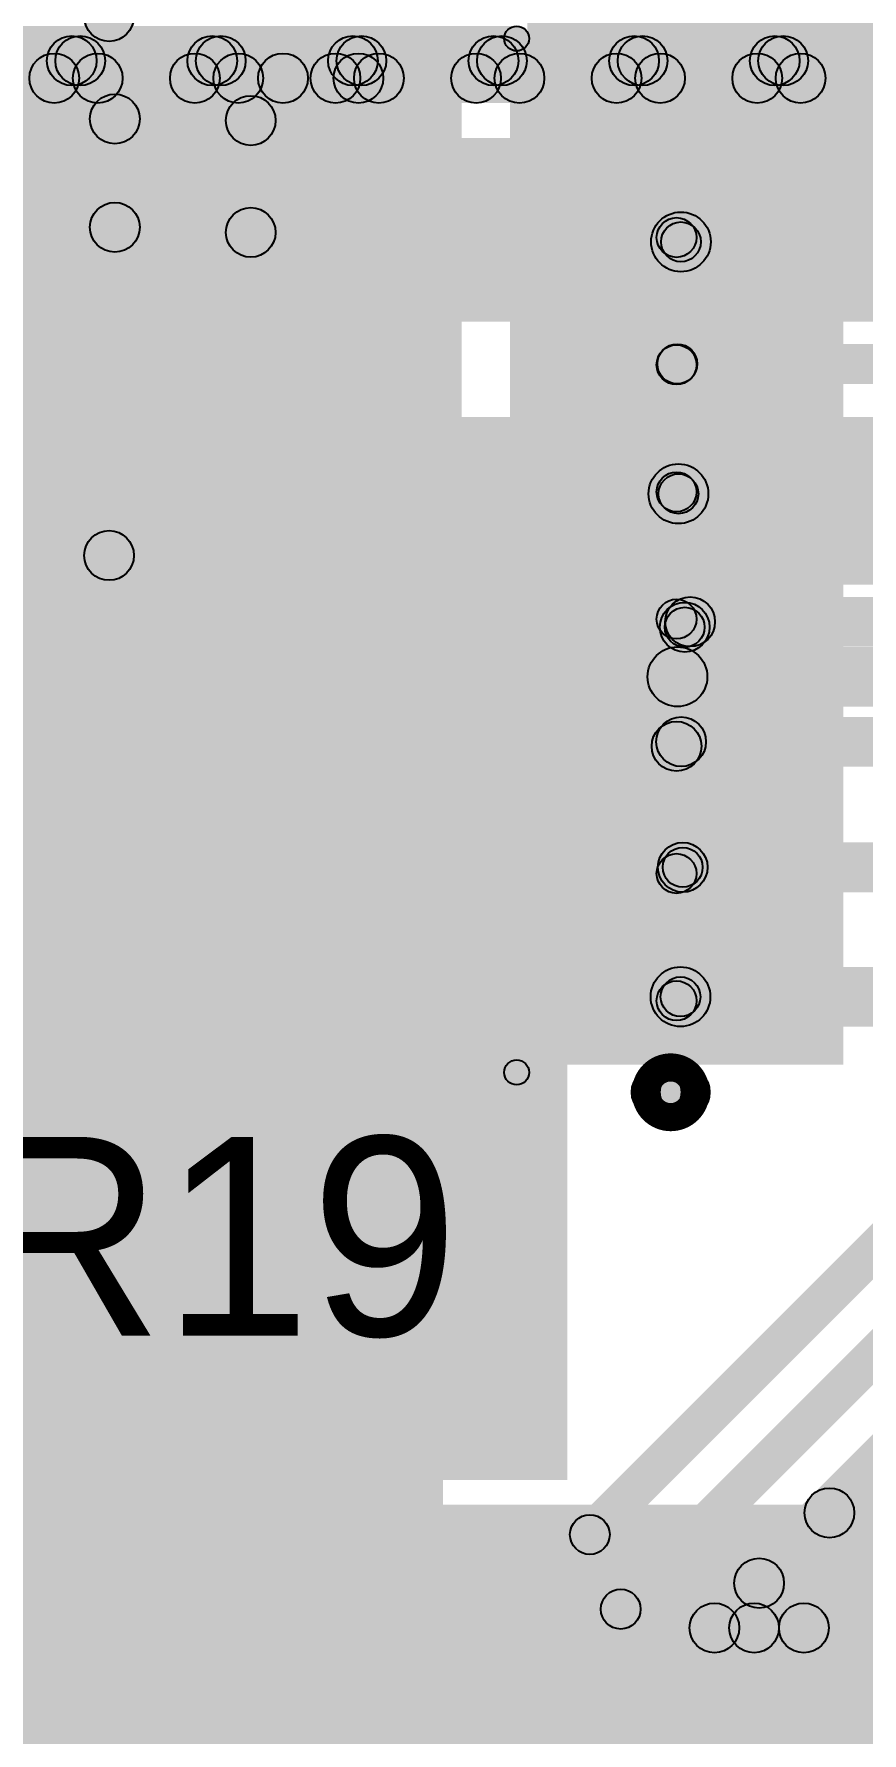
# Model space of a CAD drawing. Header units: millimetres. Extents: x -0.08 to 3.07, y -0.08 to 2.73.
# Drawn here: x 2.4137 to 2.5803, y 1.7051 to 2.0469 of the extents above; entities that cross this region are included whole.
import ezdxf

# ---------------------------------------------------------------- set-up
doc = ezdxf.new("R2010")
doc.units = ezdxf.units.MM
doc.header["$MEASUREMENT"] = 0
for name, color, linetype in [('BottomLayer', 5, 'Continuous'), ('BottomPaste', 16, 'Continuous'), ('BottomSolder', 6, 'Continuous'), ('TopLayer', 1, 'Continuous'), ('TopOverlay', 2, 'Continuous'), ('TopPaste', 8, 'Continuous'), ('TopSolder', 216, 'Continuous'), ('ViaHoleLayer', 16, 'Continuous')]:
    doc.layers.add(name, color=color, linetype=linetype)

# ---------------------------------------------------------------- blocks, each defined once
blk = doc.blocks.new('16HTSSOP_9')
at = {"layer": 'TopLayer'}
for points in [[(-0.08465, 0.08071), (-0.1437, 0.08071), (-0.1437, 0.09843), (-0.08465, 0.09843)], [(0.06693, -0.09843), (-0.06693, -0.09843), (-0.06693, 0.09843), (0.06693, 0.09843)], [(0.1437, 0.08071), (0.08465, 0.08071), (0.08465, 0.09843), (0.1437, 0.09843)], [(-0.08465, 0.05512), (-0.1437, 0.05512), (-0.1437, 0.07283), (-0.08465, 0.07283)], [(0.1437, 0.05512), (0.08465, 0.05512), (0.08465, 0.07283), (0.1437, 0.07283)], [(-0.08465, 0.02953), (-0.1437, 0.02953), (-0.1437, 0.04724), (-0.08465, 0.04724)], [(0.1437, 0.02953), (0.08465, 0.02953), (0.08465, 0.04724), (0.1437, 0.04724)], [(-0.08465, 0.00394), (-0.1437, 0.00394), (-0.1437, 0.02165), (-0.08465, 0.02165)], [(0.1437, 0.00394), (0.08465, 0.00394), (0.08465, 0.02165), (0.1437, 0.02165)], [(-0.08465, -0.02165), (-0.1437, -0.02165), (-0.1437, -0.00394), (-0.08465, -0.00394)], [(0.1437, -0.02165), (0.08465, -0.02165), (0.08465, -0.00394), (0.1437, -0.00394)], [(-0.08465, -0.04724), (-0.1437, -0.04724), (-0.1437, -0.02953), (-0.08465, -0.02953)], [(0.1437, -0.04724), (0.08465, -0.04724), (0.08465, -0.02953), (0.1437, -0.02953)], [(-0.08465, -0.07283), (-0.1437, -0.07283), (-0.1437, -0.05512), (-0.08465, -0.05512)], [(0.1437, -0.07283), (0.08465, -0.07283), (0.08465, -0.05512), (0.1437, -0.05512)], [(-0.08465, -0.09843), (-0.1437, -0.09843), (-0.1437, -0.08071), (-0.08465, -0.08071)], [(0.1437, -0.09843), (0.08465, -0.09843), (0.08465, -0.08071), (0.1437, -0.08071)]]:
    blk.add_hatch(color=1, dxfattribs=at).paths.add_polyline_path(points)
at = {"layer": 'TopOverlay'}
h = blk.add_hatch(color=2, dxfattribs=at)
edge = h.paths.add_edge_path()
edge.add_arc((-0.11583, 0.108), 0.005, 0, 360)
h = blk.add_hatch(color=2, dxfattribs=at)
edge = h.paths.add_edge_path()
edge.add_arc((-0.11017, 0.108), 0.005, 0, 360)
h = blk.add_hatch(color=2, dxfattribs=at)
edge = h.paths.add_edge_path()
edge.add_arc((-0.082, 0.104), 0.0025, 0, 360)
for points in [[(0.091, 0.1065), (0.091, 0.1015), (-0.082, 0.1015), (-0.082, 0.1065)], [(0.091, -0.1015), (0.091, -0.1065), (-0.082, -0.1065), (-0.082, -0.1015)]]:
    blk.add_hatch(color=2, dxfattribs=at).paths.add_polyline_path(points)
h = blk.add_hatch(color=2, dxfattribs=at)
edge = h.paths.add_edge_path()
edge.add_arc((0.091, 0.104), 0.0025, 0, 360)
h = blk.add_hatch(color=2, dxfattribs=at)
edge = h.paths.add_edge_path()
edge.add_arc((-0.082, -0.104), 0.0025, 0, 360)
h = blk.add_hatch(color=2, dxfattribs=at)
edge = h.paths.add_edge_path()
edge.add_arc((0.091, -0.104), 0.0025, 0, 360)
at = {"layer": 'TopPaste'}
for points in [[(-0.08465, 0.08071), (-0.1437, 0.08071), (-0.1437, 0.09843), (-0.08465, 0.09843)], [(0.06693, -0.09843), (-0.06693, -0.09843), (-0.06693, 0.09843), (0.06693, 0.09843)], [(0.1437, 0.08071), (0.08465, 0.08071), (0.08465, 0.09843), (0.1437, 0.09843)], [(-0.08465, 0.05512), (-0.1437, 0.05512), (-0.1437, 0.07283), (-0.08465, 0.07283)], [(0.1437, 0.05512), (0.08465, 0.05512), (0.08465, 0.07283), (0.1437, 0.07283)], [(-0.08465, 0.02953), (-0.1437, 0.02953), (-0.1437, 0.04724), (-0.08465, 0.04724)], [(0.1437, 0.02953), (0.08465, 0.02953), (0.08465, 0.04724), (0.1437, 0.04724)], [(-0.08465, 0.00394), (-0.1437, 0.00394), (-0.1437, 0.02165), (-0.08465, 0.02165)], [(0.1437, 0.00394), (0.08465, 0.00394), (0.08465, 0.02165), (0.1437, 0.02165)], [(-0.08465, -0.02165), (-0.1437, -0.02165), (-0.1437, -0.00394), (-0.08465, -0.00394)], [(0.1437, -0.02165), (0.08465, -0.02165), (0.08465, -0.00394), (0.1437, -0.00394)], [(-0.08465, -0.04724), (-0.1437, -0.04724), (-0.1437, -0.02953), (-0.08465, -0.02953)], [(0.1437, -0.04724), (0.08465, -0.04724), (0.08465, -0.02953), (0.1437, -0.02953)], [(-0.08465, -0.07283), (-0.1437, -0.07283), (-0.1437, -0.05512), (-0.08465, -0.05512)], [(0.1437, -0.07283), (0.08465, -0.07283), (0.08465, -0.05512), (0.1437, -0.05512)], [(-0.08465, -0.09843), (-0.1437, -0.09843), (-0.1437, -0.08071), (-0.08465, -0.08071)], [(0.1437, -0.09843), (0.08465, -0.09843), (0.08465, -0.08071), (0.1437, -0.08071)]]:
    blk.add_hatch(color=8, dxfattribs=at).paths.add_polyline_path(points)
at = {"layer": 'TopSolder'}
for points in [[(-0.08065, 0.07671), (-0.1477, 0.07671), (-0.1477, 0.10243), (-0.08065, 0.10243)], [(0.07093, -0.10243), (-0.07093, -0.10243), (-0.07093, 0.10243), (0.07093, 0.10243)], [(0.1477, 0.07671), (0.08065, 0.07671), (0.08065, 0.10243), (0.1477, 0.10243)], [(-0.08065, 0.05112), (-0.1477, 0.05112), (-0.1477, 0.07683), (-0.08065, 0.07683)], [(0.1477, 0.05112), (0.08065, 0.05112), (0.08065, 0.07683), (0.1477, 0.07683)], [(-0.08065, 0.02553), (-0.1477, 0.02553), (-0.1477, 0.05124), (-0.08065, 0.05124)], [(0.1477, 0.02553), (0.08065, 0.02553), (0.08065, 0.05124), (0.1477, 0.05124)], [(-0.08065, -0.00006), (-0.1477, -0.00006), (-0.1477, 0.02565), (-0.08065, 0.02565)], [(0.1477, -0.00006), (0.08065, -0.00006), (0.08065, 0.02565), (0.1477, 0.02565)], [(-0.08065, -0.02565), (-0.1477, -0.02565), (-0.1477, 0.00006), (-0.08065, 0.00006)], [(0.1477, -0.02565), (0.08065, -0.02565), (0.08065, 0.00006), (0.1477, 0.00006)], [(-0.08065, -0.05124), (-0.1477, -0.05124), (-0.1477, -0.02553), (-0.08065, -0.02553)], [(0.1477, -0.05124), (0.08065, -0.05124), (0.08065, -0.02553), (0.1477, -0.02553)], [(-0.08065, -0.07683), (-0.1477, -0.07683), (-0.1477, -0.05112), (-0.08065, -0.05112)], [(0.1477, -0.07683), (0.08065, -0.07683), (0.08065, -0.05112), (0.1477, -0.05112)], [(-0.08065, -0.10243), (-0.1477, -0.10243), (-0.1477, -0.07671), (-0.08065, -0.07671)], [(0.1477, -0.10243), (0.08065, -0.10243), (0.08065, -0.07671), (0.1477, -0.07671)]]:
    blk.add_hatch(color=216, dxfattribs=at).paths.add_polyline_path(points)
at = {"layer": 'TopOverlay', "const_width": 0.01}
blk.add_lwpolyline([(-0.11017, 0.108, 1), (-0.11583, 0.108, 1)], format="xyb", close=True, dxfattribs=at)
at = {"layer": 'TopOverlay'}
for centre, radius in [((-0.11583, 0.108), 0.005), ((-0.11017, 0.108), 0.005), ((-0.082, 0.104), 0.0025), ((0.091, 0.104), 0.0025), ((-0.082, -0.104), 0.0025), ((0.091, -0.104), 0.0025)]:
    blk.add_circle(centre, radius, dxfattribs=at)
blk = doc.blocks.new('R__0402_B_10')
at = {"layer": 'BottomLayer'}
for points in [[(-0.0095, 0.0125), (-0.0095, -0.0125), (-0.0275, -0.0125), (-0.0275, 0.0125)], [(0.0275, 0.0125), (0.0275, -0.0125), (0.0095, -0.0125), (0.0095, 0.0125)]]:
    blk.add_hatch(color=5, dxfattribs=at).paths.add_polyline_path(points)
at = {"layer": 'BottomPaste'}
for points in [[(-0.0095, 0.0125), (-0.0095, -0.0125), (-0.0275, -0.0125), (-0.0275, 0.0125)], [(0.0275, 0.0125), (0.0275, -0.0125), (0.0095, -0.0125), (0.0095, 0.0125)]]:
    blk.add_hatch(color=16, dxfattribs=at).paths.add_polyline_path(points)
at = {"layer": 'BottomSolder'}
for points in [[(-0.0055, 0.0165), (-0.0055, -0.0165), (-0.0315, -0.0165), (-0.0315, 0.0165)], [(0.0315, 0.0165), (0.0315, -0.0165), (0.0055, -0.0165), (0.0055, 0.0165)]]:
    blk.add_hatch(color=6, dxfattribs=at).paths.add_polyline_path(points)
blk = doc.blocks.new('R__0402_B_17')
at = {"layer": 'BottomLayer'}
for points in [[(-0.0095, 0.0125), (-0.0095, -0.0125), (-0.0275, -0.0125), (-0.0275, 0.0125)], [(0.0275, 0.0125), (0.0275, -0.0125), (0.0095, -0.0125), (0.0095, 0.0125)]]:
    blk.add_hatch(color=5, dxfattribs=at).paths.add_polyline_path(points)
at = {"layer": 'BottomPaste'}
for points in [[(-0.0095, 0.0125), (-0.0095, -0.0125), (-0.0275, -0.0125), (-0.0275, 0.0125)], [(0.0275, 0.0125), (0.0275, -0.0125), (0.0095, -0.0125), (0.0095, 0.0125)]]:
    blk.add_hatch(color=16, dxfattribs=at).paths.add_polyline_path(points)
at = {"layer": 'BottomSolder'}
for points in [[(-0.0055, 0.0165), (-0.0055, -0.0165), (-0.0315, -0.0165), (-0.0315, 0.0165)], [(0.0315, 0.0165), (0.0315, -0.0165), (0.0055, -0.0165), (0.0055, 0.0165)]]:
    blk.add_hatch(color=6, dxfattribs=at).paths.add_polyline_path(points)

msp = doc.modelspace()

# ---------------------------------------------------------------- hatches: boundary and pattern name
at = {"layer": 'BottomLayer'}
for points in [[(2.2742, 2.03652), (2.2742, 2.04652), (2.59486, 2.04652), (2.59486, 2.03652)], [(2.42135, 2.03446), (2.41428, 2.04154), (2.41779, 2.04505), (2.42486, 2.03798)], [(2.4195, 2.03798), (2.42657, 2.04505), (2.43008, 2.04154), (2.42301, 2.03446)], [(2.44963, 2.03446), (2.44256, 2.04154), (2.44608, 2.04505), (2.45315, 2.03798)], [(2.44778, 2.03798), (2.45485, 2.04505), (2.45837, 2.04154), (2.4513, 2.03446)], [(2.47792, 2.03446), (2.47085, 2.04154), (2.47436, 2.04505), (2.48143, 2.03798)], [(2.47606, 2.03798), (2.48314, 2.04505), (2.48665, 2.04154), (2.47958, 2.03446)], [(2.5062, 2.03446), (2.49913, 2.04154), (2.50265, 2.04505), (2.50972, 2.03798)], [(2.50435, 2.03798), (2.51142, 2.04505), (2.51494, 2.04154), (2.50786, 2.03446)], [(2.53449, 2.03446), (2.52741, 2.04154), (2.53093, 2.04505), (2.538, 2.03798)], [(2.53263, 2.03798), (2.5397, 2.04505), (2.54322, 2.04154), (2.53615, 2.03446)], [(2.56277, 2.03446), (2.5557, 2.04154), (2.55921, 2.04505), (2.56629, 2.03798)], [(2.56092, 2.03798), (2.56799, 2.04505), (2.5715, 2.04154), (2.56443, 2.03446)], [(2.404, 2.033), (2.404, 2.043), (2.46383, 2.043), (2.46383, 2.033)], [(2.46383, 2.033), (2.46383, 2.043), (2.479, 2.043), (2.479, 2.033)], [(2.46383, 2.033), (2.46383, 2.043), (2.479, 2.043), (2.479, 2.033)], [(2.479, 2.033), (2.479, 2.043), (2.59837, 2.043), (2.59837, 2.033)], [(2.435, 2.008), (2.425, 2.008), (2.425, 2.02981), (2.435, 2.02981)], [(2.46233, 2.00698), (2.45233, 2.00698), (2.45233, 2.02948), (2.46233, 2.02948)], [(2.416, 1.988), (2.467, 1.988), (2.467, 2.026), (2.416, 2.026)], [(2.47583, 1.989), (2.613, 1.989), (2.613, 2.026), (2.47583, 2.026)], [(2.40819, 2.003), (2.40819, 2.013), (2.43, 2.013), (2.43, 2.003)], [(2.399, 1.93608), (2.613, 1.93608), (2.613, 1.96983), (2.399, 1.96983)], [(2.399, 1.756), (2.521, 1.756), (2.521, 1.952), (2.399, 1.952)], [(2.54319, 1.91158), (2.54319, 1.92358), (2.60775, 1.92358), (2.60775, 1.91158)], [(2.56212, 1.72269), (2.55505, 1.72976), (2.71196, 1.88667), (2.71903, 1.87959)], [(2.5346, 1.72717), (2.52894, 1.73283), (2.63117, 1.83506), (2.63683, 1.8294)], [(1.766, 1.756), (2.47, 1.756), (2.47, 1.822), (1.766, 1.822)], [(2.55416, 1.72269), (2.54709, 1.72976), (2.64176, 1.82444), (2.64884, 1.81737)], [(2.52838, 1.74217), (2.52273, 1.74783), (2.59189, 1.817), (2.59755, 1.81134)], [(2.57023, 1.74583), (2.5773, 1.7529), (2.59728, 1.73291), (2.59021, 1.72584)], [(1.70211, 1.741), (1.70211, 1.749), (2.52556, 1.749), (2.52556, 1.741)], [(2.55608, 1.73169), (2.56315, 1.73876), (2.57215, 1.72976), (2.56508, 1.72269)], [(1.666, 1.726), (1.666, 1.734), (2.53177, 1.734), (2.53177, 1.726)], [(2.55062, 1.72122), (2.55062, 1.73122), (2.5906, 1.73122), (2.5906, 1.72122)], [(1.49881, 1.70622), (1.49881, 1.71422), (2.59722, 1.71422), (2.59722, 1.70622)]]:
    msp.add_hatch(color=5, dxfattribs=at).paths.add_polyline_path(points)
h = msp.add_hatch(color=5, dxfattribs=at)
edge = h.paths.add_edge_path()
edge.add_arc((2.42133, 2.04152), 0.005, 0, 360)
h = msp.add_hatch(color=5, dxfattribs=at)
edge = h.paths.add_edge_path()
edge.add_arc((2.42303, 2.04152), 0.005, 0, 360)
h = msp.add_hatch(color=5, dxfattribs=at)
edge = h.paths.add_edge_path()
edge.add_arc((2.44961, 2.04152), 0.005, 0, 360)
h = msp.add_hatch(color=5, dxfattribs=at)
edge = h.paths.add_edge_path()
edge.add_arc((2.45132, 2.04152), 0.005, 0, 360)
h = msp.add_hatch(color=5, dxfattribs=at)
edge = h.paths.add_edge_path()
edge.add_arc((2.4779, 2.04152), 0.005, 0, 360)
h = msp.add_hatch(color=5, dxfattribs=at)
edge = h.paths.add_edge_path()
edge.add_arc((2.4796, 2.04152), 0.005, 0, 360)
h = msp.add_hatch(color=5, dxfattribs=at)
edge = h.paths.add_edge_path()
edge.add_arc((2.50618, 2.04152), 0.005, 0, 360)
h = msp.add_hatch(color=5, dxfattribs=at)
edge = h.paths.add_edge_path()
edge.add_arc((2.50788, 2.04152), 0.005, 0, 360)
h = msp.add_hatch(color=5, dxfattribs=at)
edge = h.paths.add_edge_path()
edge.add_arc((2.53447, 2.04152), 0.005, 0, 360)
h = msp.add_hatch(color=5, dxfattribs=at)
edge = h.paths.add_edge_path()
edge.add_arc((2.53617, 2.04152), 0.005, 0, 360)
h = msp.add_hatch(color=5, dxfattribs=at)
edge = h.paths.add_edge_path()
edge.add_arc((2.56275, 2.04152), 0.005, 0, 360)
h = msp.add_hatch(color=5, dxfattribs=at)
edge = h.paths.add_edge_path()
edge.add_arc((2.56445, 2.04152), 0.005, 0, 360)
h = msp.add_hatch(color=5, dxfattribs=at)
edge = h.paths.add_edge_path()
edge.add_arc((2.41781, 2.038), 0.005, 0, 360)
h = msp.add_hatch(color=5, dxfattribs=at)
edge = h.paths.add_edge_path()
edge.add_arc((2.42655, 2.038), 0.005, 0, 360)
h = msp.add_hatch(color=5, dxfattribs=at)
edge = h.paths.add_edge_path()
edge.add_arc((2.4461, 2.038), 0.005, 0, 360)
h = msp.add_hatch(color=5, dxfattribs=at)
edge = h.paths.add_edge_path()
edge.add_arc((2.45483, 2.038), 0.005, 0, 360)
h = msp.add_hatch(color=5, dxfattribs=at)
edge = h.paths.add_edge_path()
edge.add_arc((2.46383, 2.038), 0.005, 0, 360)
h = msp.add_hatch(color=5, dxfattribs=at)
edge = h.paths.add_edge_path()
edge.add_arc((2.46383, 2.038), 0.005, 0, 360)
h = msp.add_hatch(color=5, dxfattribs=at)
edge = h.paths.add_edge_path()
edge.add_arc((2.46383, 2.038), 0.005, 0, 360)
h = msp.add_hatch(color=5, dxfattribs=at)
edge = h.paths.add_edge_path()
edge.add_arc((2.47438, 2.038), 0.005, 0, 360)
h = msp.add_hatch(color=5, dxfattribs=at)
edge = h.paths.add_edge_path()
edge.add_arc((2.479, 2.038), 0.005, 0, 360)
h = msp.add_hatch(color=5, dxfattribs=at)
edge = h.paths.add_edge_path()
edge.add_arc((2.479, 2.038), 0.005, 0, 360)
h = msp.add_hatch(color=5, dxfattribs=at)
edge = h.paths.add_edge_path()
edge.add_arc((2.479, 2.038), 0.005, 0, 360)
h = msp.add_hatch(color=5, dxfattribs=at)
edge = h.paths.add_edge_path()
edge.add_arc((2.48312, 2.038), 0.005, 0, 360)
h = msp.add_hatch(color=5, dxfattribs=at)
edge = h.paths.add_edge_path()
edge.add_arc((2.50267, 2.038), 0.005, 0, 360)
h = msp.add_hatch(color=5, dxfattribs=at)
edge = h.paths.add_edge_path()
edge.add_arc((2.5114, 2.038), 0.005, 0, 360)
h = msp.add_hatch(color=5, dxfattribs=at)
edge = h.paths.add_edge_path()
edge.add_arc((2.53095, 2.038), 0.005, 0, 360)
h = msp.add_hatch(color=5, dxfattribs=at)
edge = h.paths.add_edge_path()
edge.add_arc((2.53968, 2.038), 0.005, 0, 360)
h = msp.add_hatch(color=5, dxfattribs=at)
edge = h.paths.add_edge_path()
edge.add_arc((2.55923, 2.038), 0.005, 0, 360)
h = msp.add_hatch(color=5, dxfattribs=at)
edge = h.paths.add_edge_path()
edge.add_arc((2.56797, 2.038), 0.005, 0, 360)
h = msp.add_hatch(color=5, dxfattribs=at)
edge = h.paths.add_edge_path()
edge.add_arc((2.43, 2.02981), 0.005, 0, 360)
h = msp.add_hatch(color=5, dxfattribs=at)
edge = h.paths.add_edge_path()
edge.add_arc((2.45733, 2.02948), 0.005, 0, 360)
h = msp.add_hatch(color=5, dxfattribs=at)
edge = h.paths.add_edge_path()
edge.add_arc((2.43, 2.008), 0.01181, 0, 360)
h = msp.add_hatch(color=5, dxfattribs=at)
edge = h.paths.add_edge_path()
edge.add_arc((2.43, 2.008), 0.005, 0, 360)
h = msp.add_hatch(color=5, dxfattribs=at)
edge = h.paths.add_edge_path()
edge.add_arc((2.43, 2.008), 0.005, 0, 360)
h = msp.add_hatch(color=5, dxfattribs=at)
edge = h.paths.add_edge_path()
edge.add_arc((2.45733, 2.00698), 0.005, 0, 360)
h = msp.add_hatch(color=5, dxfattribs=at)
edge = h.paths.add_edge_path()
edge.add_arc((2.54319, 1.91758), 0.006, 0, 360)
h = msp.add_hatch(color=5, dxfattribs=at)
edge = h.paths.add_edge_path()
edge.add_arc((2.57376, 1.74936), 0.005, 0, 360)
h = msp.add_hatch(color=5, dxfattribs=at)
edge = h.paths.add_edge_path()
edge.add_arc((2.52556, 1.745), 0.004, 0, 360)
h = msp.add_hatch(color=5, dxfattribs=at)
edge = h.paths.add_edge_path()
edge.add_arc((2.52556, 1.745), 0.004, 0, 360)
h = msp.add_hatch(color=5, dxfattribs=at)
edge = h.paths.add_edge_path()
edge.add_arc((2.55962, 1.73522), 0.005, 0, 360)
h = msp.add_hatch(color=5, dxfattribs=at)
edge = h.paths.add_edge_path()
edge.add_arc((2.53177, 1.73), 0.004, 0, 360)
h = msp.add_hatch(color=5, dxfattribs=at)
edge = h.paths.add_edge_path()
edge.add_arc((2.53177, 1.73), 0.004, 0, 360)
h = msp.add_hatch(color=5, dxfattribs=at)
edge = h.paths.add_edge_path()
edge.add_arc((2.55062, 1.72622), 0.005, 0, 360)
h = msp.add_hatch(color=5, dxfattribs=at)
edge = h.paths.add_edge_path()
edge.add_arc((2.55062, 1.72622), 0.005, 0, 360)
h = msp.add_hatch(color=5, dxfattribs=at)
edge = h.paths.add_edge_path()
edge.add_arc((2.55859, 1.72622), 0.005, 0, 360)
h = msp.add_hatch(color=5, dxfattribs=at)
edge = h.paths.add_edge_path()
edge.add_arc((2.56862, 1.72622), 0.005, 0, 360)
at = {"layer": 'TopLayer'}
for points in [[(2.513, 2.023), (2.725, 2.023), (2.725, 2.557), (2.513, 2.557)], [(2.43383, 1.94198), (2.42383, 1.94198), (2.42383, 2.0504), (2.43383, 2.0504)], [(2.361, 1.552), (2.496, 1.552), (2.496, 2.04), (2.361, 2.04)], [(2.54388, 1.99907), (2.54388, 2.01107), (2.59493, 2.01107), (2.59493, 1.99907)], [(2.54017, 2.00312), (2.54583, 2.00878), (2.54671, 2.0079), (2.54105, 2.00224)], [(2.54583, 1.97753), (2.54017, 1.98319), (2.54032, 1.98334), (2.54597, 1.97768)], [(2.54315, 1.97651), (2.54315, 1.98451), (2.73149, 1.98451), (2.73149, 1.97651)], [(2.54339, 1.94839), (2.54339, 1.96039), (2.59861, 1.96039), (2.59861, 1.94839)], [(2.54017, 1.95194), (2.54583, 1.9576), (2.54621, 1.95721), (2.54056, 1.95156)], [(2.54017, 1.92635), (2.54583, 1.93201), (2.54746, 1.93037), (2.54181, 1.92472)], [(2.54817, 1.92401), (2.5411, 1.93108), (2.5422, 1.93218), (2.54927, 1.92511)], [(2.54573, 1.92364), (2.54573, 1.93364), (2.64436, 1.93364), (2.64436, 1.92364)], [(2.54654, 1.90005), (2.53946, 1.90713), (2.54038, 1.90804), (2.54745, 1.90097)], [(2.54392, 1.89951), (2.54392, 1.90951), (2.62082, 1.90951), (2.62082, 1.89951)], [(2.54424, 1.87424), (2.54424, 1.88424), (2.59472, 1.88424), (2.59472, 1.87424)], [(2.54583, 1.87517), (2.54017, 1.88083), (2.54141, 1.88207), (2.54707, 1.87641)], [(2.5438, 1.8472), (2.5438, 1.8592), (2.6332, 1.8592), (2.6332, 1.8472)], [(2.54583, 1.84958), (2.54017, 1.85524), (2.54097, 1.85603), (2.54662, 1.85038)], [(2.474, 1.552), (2.74, 1.552), (2.74, 1.751), (2.474, 1.751)]]:
    msp.add_hatch(color=1, dxfattribs=at).paths.add_polyline_path(points)
h = msp.add_hatch(color=1, dxfattribs=at)
edge = h.paths.add_edge_path()
edge.add_arc((2.42883, 2.0504), 0.005, 0, 360)
h = msp.add_hatch(color=1, dxfattribs=at)
edge = h.paths.add_edge_path()
edge.add_arc((2.43, 2.008), 0.01181, 0, 360)
h = msp.add_hatch(color=1, dxfattribs=at)
edge = h.paths.add_edge_path()
edge.add_arc((2.54388, 2.00507), 0.006, 0, 360)
h = msp.add_hatch(color=1, dxfattribs=at)
edge = h.paths.add_edge_path()
edge.add_arc((2.543, 2.00595), 0.004, 0, 360)
h = msp.add_hatch(color=1, dxfattribs=at)
edge = h.paths.add_edge_path()
edge.add_arc((2.54388, 2.00507), 0.004, 0, 360)
h = msp.add_hatch(color=1, dxfattribs=at)
edge = h.paths.add_edge_path()
edge.add_arc((2.543, 1.98036), 0.004, 0, 360)
h = msp.add_hatch(color=1, dxfattribs=at)
edge = h.paths.add_edge_path()
edge.add_arc((2.54315, 1.98051), 0.004, 0, 360)
h = msp.add_hatch(color=1, dxfattribs=at)
edge = h.paths.add_edge_path()
edge.add_arc((2.54315, 1.98051), 0.004, 0, 360)
h = msp.add_hatch(color=1, dxfattribs=at)
edge = h.paths.add_edge_path()
edge.add_arc((2.54339, 1.95439), 0.006, 0, 360)
h = msp.add_hatch(color=1, dxfattribs=at)
edge = h.paths.add_edge_path()
edge.add_arc((2.543, 1.95477), 0.004, 0, 360)
h = msp.add_hatch(color=1, dxfattribs=at)
edge = h.paths.add_edge_path()
edge.add_arc((2.54339, 1.95439), 0.004, 0, 360)
h = msp.add_hatch(color=1, dxfattribs=at)
edge = h.paths.add_edge_path()
edge.add_arc((2.42883, 1.94198), 0.005, 0, 360)
h = msp.add_hatch(color=1, dxfattribs=at)
edge = h.paths.add_edge_path()
edge.add_arc((2.543, 1.92918), 0.004, 0, 360)
h = msp.add_hatch(color=1, dxfattribs=at)
edge = h.paths.add_edge_path()
edge.add_arc((2.54464, 1.92755), 0.005, 0, 360)
h = msp.add_hatch(color=1, dxfattribs=at)
edge = h.paths.add_edge_path()
edge.add_arc((2.54464, 1.92755), 0.004, 0, 360)
h = msp.add_hatch(color=1, dxfattribs=at)
edge = h.paths.add_edge_path()
edge.add_arc((2.54573, 1.92864), 0.005, 0, 360)
h = msp.add_hatch(color=1, dxfattribs=at)
edge = h.paths.add_edge_path()
edge.add_arc((2.54573, 1.92864), 0.005, 0, 360)
h = msp.add_hatch(color=1, dxfattribs=at)
edge = h.paths.add_edge_path()
edge.add_arc((2.543, 1.90359), 0.005, 0, 360)
h = msp.add_hatch(color=1, dxfattribs=at)
edge = h.paths.add_edge_path()
edge.add_arc((2.54392, 1.90451), 0.005, 0, 360)
h = msp.add_hatch(color=1, dxfattribs=at)
edge = h.paths.add_edge_path()
edge.add_arc((2.54392, 1.90451), 0.005, 0, 360)
h = msp.add_hatch(color=1, dxfattribs=at)
edge = h.paths.add_edge_path()
edge.add_arc((2.54424, 1.87924), 0.005, 0, 360)
h = msp.add_hatch(color=1, dxfattribs=at)
edge = h.paths.add_edge_path()
edge.add_arc((2.543, 1.878), 0.004, 0, 360)
h = msp.add_hatch(color=1, dxfattribs=at)
edge = h.paths.add_edge_path()
edge.add_arc((2.54424, 1.87924), 0.004, 0, 360)
h = msp.add_hatch(color=1, dxfattribs=at)
edge = h.paths.add_edge_path()
edge.add_arc((2.5438, 1.8532), 0.006, 0, 360)
h = msp.add_hatch(color=1, dxfattribs=at)
edge = h.paths.add_edge_path()
edge.add_arc((2.543, 1.85241), 0.004, 0, 360)
h = msp.add_hatch(color=1, dxfattribs=at)
edge = h.paths.add_edge_path()
edge.add_arc((2.5438, 1.8532), 0.004, 0, 360)
at = {"layer": 'ViaHoleLayer'}
h = msp.add_hatch(color=16, dxfattribs=at)
edge = h.paths.add_edge_path()
edge.add_arc((2.43, 2.008), 0.00591, 0, 360)

# ---------------------------------------------------------------- linework, layer by layer
at = {"layer": 'BottomLayer'}
for centre, radius in [((2.42133, 2.04152), 0.005), ((2.42303, 2.04152), 0.005), ((2.44961, 2.04152), 0.005), ((2.45132, 2.04152), 0.005), ((2.4779, 2.04152), 0.005), ((2.4796, 2.04152), 0.005), ((2.50618, 2.04152), 0.005), ((2.50788, 2.04152), 0.005), ((2.53447, 2.04152), 0.005), ((2.53617, 2.04152), 0.005), ((2.56275, 2.04152), 0.005), ((2.56445, 2.04152), 0.005), ((2.41781, 2.038), 0.005), ((2.42655, 2.038), 0.005), ((2.4461, 2.038), 0.005), ((2.45483, 2.038), 0.005), ((2.46383, 2.038), 0.005), ((2.46383, 2.038), 0.005), ((2.46383, 2.038), 0.005), ((2.47438, 2.038), 0.005), ((2.479, 2.038), 0.005), ((2.479, 2.038), 0.005), ((2.479, 2.038), 0.005), ((2.48312, 2.038), 0.005), ((2.50267, 2.038), 0.005), ((2.5114, 2.038), 0.005), ((2.53095, 2.038), 0.005), ((2.53968, 2.038), 0.005), ((2.55923, 2.038), 0.005), ((2.56797, 2.038), 0.005), ((2.43, 2.02981), 0.005), ((2.45733, 2.02948), 0.005), ((2.43, 2.008), 0.005), ((2.43, 2.008), 0.005), ((2.45733, 2.00698), 0.005), ((2.54319, 1.91758), 0.006), ((2.57376, 1.74936), 0.005), ((2.52556, 1.745), 0.004), ((2.52556, 1.745), 0.004), ((2.55962, 1.73522), 0.005), ((2.53177, 1.73), 0.004), ((2.53177, 1.73), 0.004), ((2.55062, 1.72622), 0.005), ((2.55062, 1.72622), 0.005), ((2.55859, 1.72622), 0.005), ((2.56862, 1.72622), 0.005)]:
    msp.add_circle(centre, radius, dxfattribs=at)
at = {"layer": 'TopLayer'}
for centre, radius in [((2.42883, 2.0504), 0.005), ((2.54388, 2.00507), 0.006), ((2.543, 2.00595), 0.004), ((2.54388, 2.00507), 0.004), ((2.543, 1.98036), 0.004), ((2.54315, 1.98051), 0.004), ((2.54315, 1.98051), 0.004), ((2.54339, 1.95439), 0.006), ((2.543, 1.95477), 0.004), ((2.54339, 1.95439), 0.004), ((2.42883, 1.94198), 0.005), ((2.543, 1.92918), 0.004), ((2.54464, 1.92755), 0.005), ((2.54464, 1.92755), 0.004), ((2.54573, 1.92864), 0.005), ((2.54573, 1.92864), 0.005), ((2.543, 1.90359), 0.005), ((2.54392, 1.90451), 0.005), ((2.54392, 1.90451), 0.005), ((2.54424, 1.87924), 0.005), ((2.543, 1.878), 0.004), ((2.54424, 1.87924), 0.004), ((2.5438, 1.8532), 0.006), ((2.543, 1.85241), 0.004), ((2.5438, 1.8532), 0.004)]:
    msp.add_circle(centre, radius, dxfattribs=at)

# ---------------------------------------------------------------- block references
for name, p, rotation in [('16HTSSOP_9', (2.42883, 1.94198), 180), ('R__0402_B_17', (2.47583, 2.00698), 360), ('R__0402_B_10', (2.54319, 1.93608), 270)]:
    msp.add_blockref(name, p, dxfattribs=dict(rotation=rotation))

# ---------------------------------------------------------------- texts
at = {"layer": 'TopOverlay'}
msp.add_text('R19', height=0.04, dxfattribs=at).set_placement((2.40102, 1.78501))

doc.saveas('drawing.dxf')
